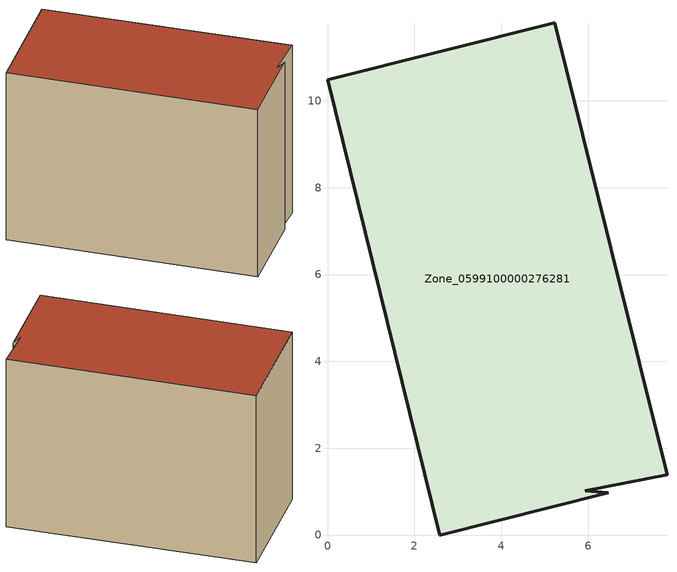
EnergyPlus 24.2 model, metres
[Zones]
Zone_0599100000276281
 floor ground (C_G): 7.82,1.39 5.93,1.01 6.47,0.97 2.59,0 0,10.49 5.23,11.79 z0
 wall outside (C_F): 7.82,1.39 5.23,11.79 0,10.49 2.59,0 6.47,0.97 5.93,1.01 7.82,1.39 z0:7.98
 roof outside (C_R): 5.93,1.01 7.82,1.39 5.23,11.79 0,10.49 2.59,0 6.47,0.97 z7.98
[BUILDING]
Pand.0599100000276281: North Axis=0; Terrain=City; Loads Convergence Tolerance Value=0.04; Temperature Convergence Tolerance Value=0.4; Solar Distribution=FullExterior; Maximum Number of Warmup Days=25; Minimum Number of Warmup Days=1
[Site:Location]
Rotterdam.The.Hague.AP_ZH_NLD Design_Conditions: Latitude=51.96; Longitude=4.45; Time Zone=1; Elevation=-4.5
[SITE:GROUNDTEMPERATURE:BUILDINGSURFACE]
18, 18, 18, 18, 18, 18, 18, 18, 18, 18, 18, 18
[MATERIAL] Thermal Absorptance=0.9; Solar Absorptance=0.7; Visible Absorptance=0.7
Name | Roughness | Thickness | Conductivity | Density | Specific Heat
G.TI.1975-1991 | MediumSmooth | 0.15 | 0.288461 | 540 | 1210
F.TI.1975-1991 | Rough | 0.3 | 0.230769 | 1920 | 840
R.TI.1975-1991 | MediumRough | 0.2 | 0.153846 | 1500 | 1000
[CONSTRUCTION]
C_G: G.TI.1975-1991
C_F: F.TI.1975-1991
C_R: R.TI.1975-1991
[ZONE]
Zone_0599100000276281: Type=1; Multiplier=1; Ceiling Height=Autocalculate; Volume=Autocalculate; Floor Area=autocalculate; Part of Total Floor Area=Yes
[ZONEINFILTRATION:DESIGNFLOWRATE]
Infil_Zone_0599100000276281: Zone or ZoneList or Space or SpaceList=Zone_0599100000276281; Schedule=AlwaysOn; Design Flow Rate Calculation Method=Flow/Area; Flow Rate per Floor Area=0.003; Constant Term Coefficient=1; Temperature Term Coefficient=0; Velocity Term Coefficient=0; Velocity Squared Term Coefficient=0
[HVACTEMPLATE:ZONE:IDEALLOADSAIRSYSTEM]
Zone_0599100000276281: Maximum Heating Supply Air Temperature=50; Minimum Cooling Supply Air Temperature=13; Maximum Heating Supply Air Humidity Ratio=0.0156; Minimum Cooling Supply Air Humidity Ratio=0.0077; Heating Limit=NoLimit; Cooling Limit=NoLimit; Dehumidification Control Type=ConstantSensibleHeatRatio; Cooling Sensible Heat Ratio=0.7; Dehumidification Setpoint=60; Humidification Control Type=None; Humidification Setpoint=30; Outdoor Air Method=None; Outdoor Air Flow Rate per Person=0.00944; Outdoor Air Flow Rate per Zone Floor Area=0; Outdoor Air Flow Rate per Zone=0; Demand Controlled Ventilation Type=None; Outdoor Air Economizer Type=NoEconomizer; Heat Recovery Type=None; Sensible Heat Recovery Effectiveness=0.7; Latent Heat Recovery Effectiveness=0.65
[ZONECONTROL:THERMOSTAT]
ThermostatControl_Zone_0599100000276281: Zone or ZoneList=Zone_0599100000276281; Control Type Schedule=DualSetpointControlType; Control 1=Thermostat_Zone_0599100000276281; Temperature Difference Between Cutout And Setpoint=0
[THERMOSTATSETPOINT:DUALSETPOINT]
Thermostat_Zone_0599100000276281: Heating Setpoint Temperature Schedule=HeatingSetpoint_Zone_0599100000276281; Cooling Setpoint Temperature Schedule=CoolingSetpoint_Zone_0599100000276281
[SCHEDULE:COMPACT]
HeatingSetpoint_Zone_0599100000276281: Through: 12/31, For: AllDays, Until: 24:00, 21
CoolingSetpoint_Zone_0599100000276281: Through: 12/31, For: AllDays, Until: 24:00, 24
DualSetpointControlType: Through: 12/31, For: AllDays, Until: 24:00, 4
AlwaysOn: Through: 12/31, For: AllDays, Until: 24:00, 1
